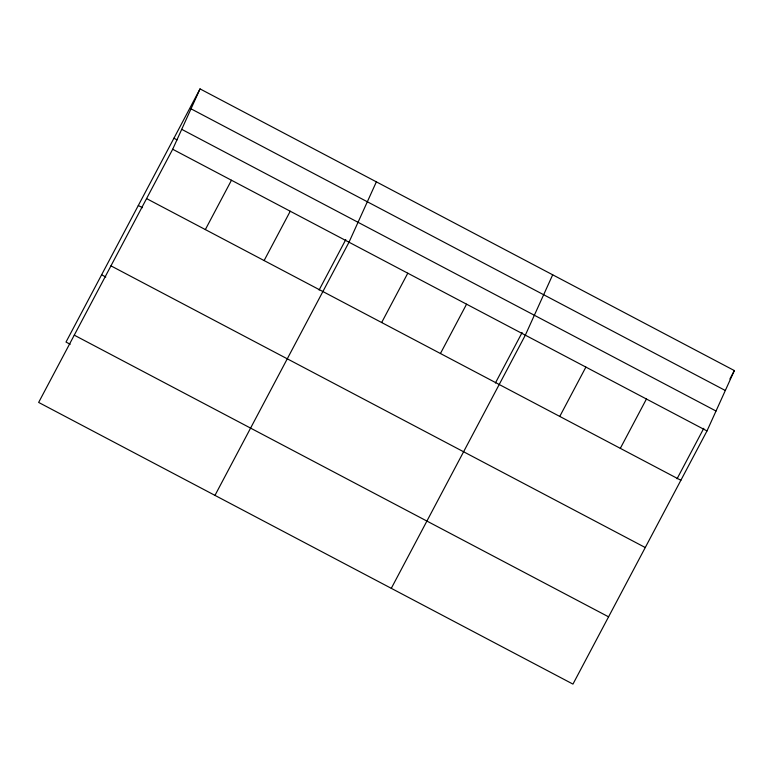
<?xml version="1.0" encoding="UTF-8"?>
<svg xmlns="http://www.w3.org/2000/svg" width="773" height="773" viewBox="0 0 773 773"><rect width="100%" height="100%" fill="white"/><g stroke="black" fill="none" stroke-linecap="round" stroke-linejoin="round"><path stroke-width="1.16" d="M172.688 149.257L200.043 88.895L734.35 370.576L706.995 430.938L572.957 684.105L38.65 402.424L172.688 149.257L706.995 430.938M376.364 181.858L349.01 242.21L214.971 495.377M552.685 274.811L525.331 335.163L391.293 588.33M200.043 88.895L66.005 342.062L70.198 344.275M205.347 229.581L231.465 180.244M264.115 260.569L290.242 211.232M319.085 290.049L345.792 239.601M381.659 322.534L407.786 273.198M440.436 353.522L466.563 304.185M495.406 383.002L522.113 332.554M559.768 416.425L585.886 367.088M620.323 448.35L646.441 399.013M677.061 478.767L703.778 428.319M729.905 378.973L734.35 370.576M191.018 108.819L725.325 390.5M181.723 129.342L716.02 411.023M173.925 138.232L177.075 139.894M146.57 198.593L680.878 480.275M138.309 205.502L142.512 207.715M110.954 265.854L645.262 547.535M101.621 274.801L105.814 277.014M74.266 335.153L608.564 616.835"/></g></svg>
